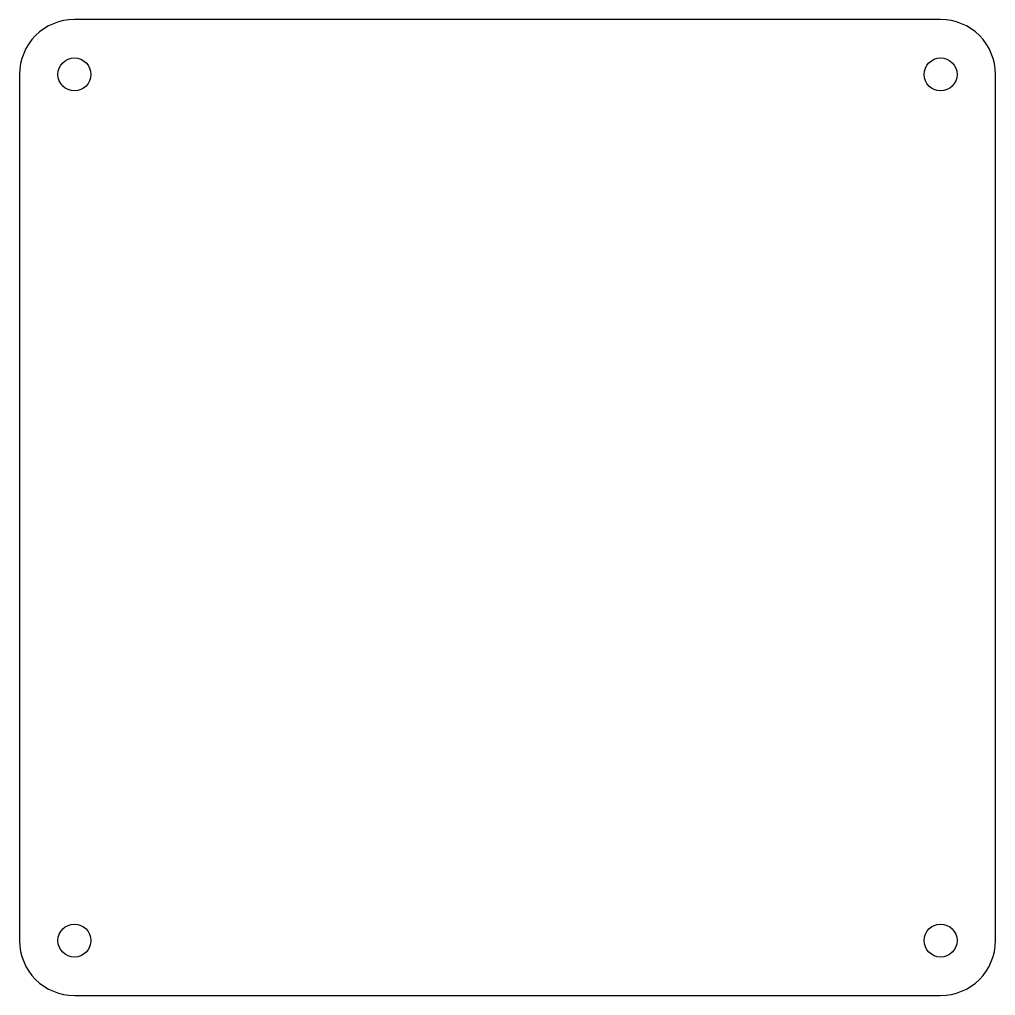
# Model space of a CAD drawing. Header units: inches. Extents: x 0 to 3.5, y 0 to 3.5.
import ezdxf

# ---------------------------------------------------------------- set-up
doc = ezdxf.new("R2010")
doc.units = ezdxf.units.IN
doc.header["$MEASUREMENT"] = 0
doc.layers.add('20', color=53, linetype='Continuous', true_color=0xcccc66)

msp = doc.modelspace()

# ---------------------------------------------------------------- linework, layer by layer
at = {"layer": '20'}
msp.add_lwpolyline([(3.3031, 3.5), (0.1969, 3.5, 0.414214), (0, 3.3031), (0, 0.1969, 0.414214), (0.1969, 0), (3.3031, 0, 0.414214), (3.5, 0.1969), (3.5, 3.3031, 0.414214)], format="xyb", close=True, dxfattribs=at)
for centre in [(0.1969, 3.3031), (3.3031, 3.3031), (0.1969, 0.1969), (3.3031, 0.1969)]:
    msp.add_circle(centre, 0.0591, dxfattribs=at)

doc.saveas('drawing.dxf')
